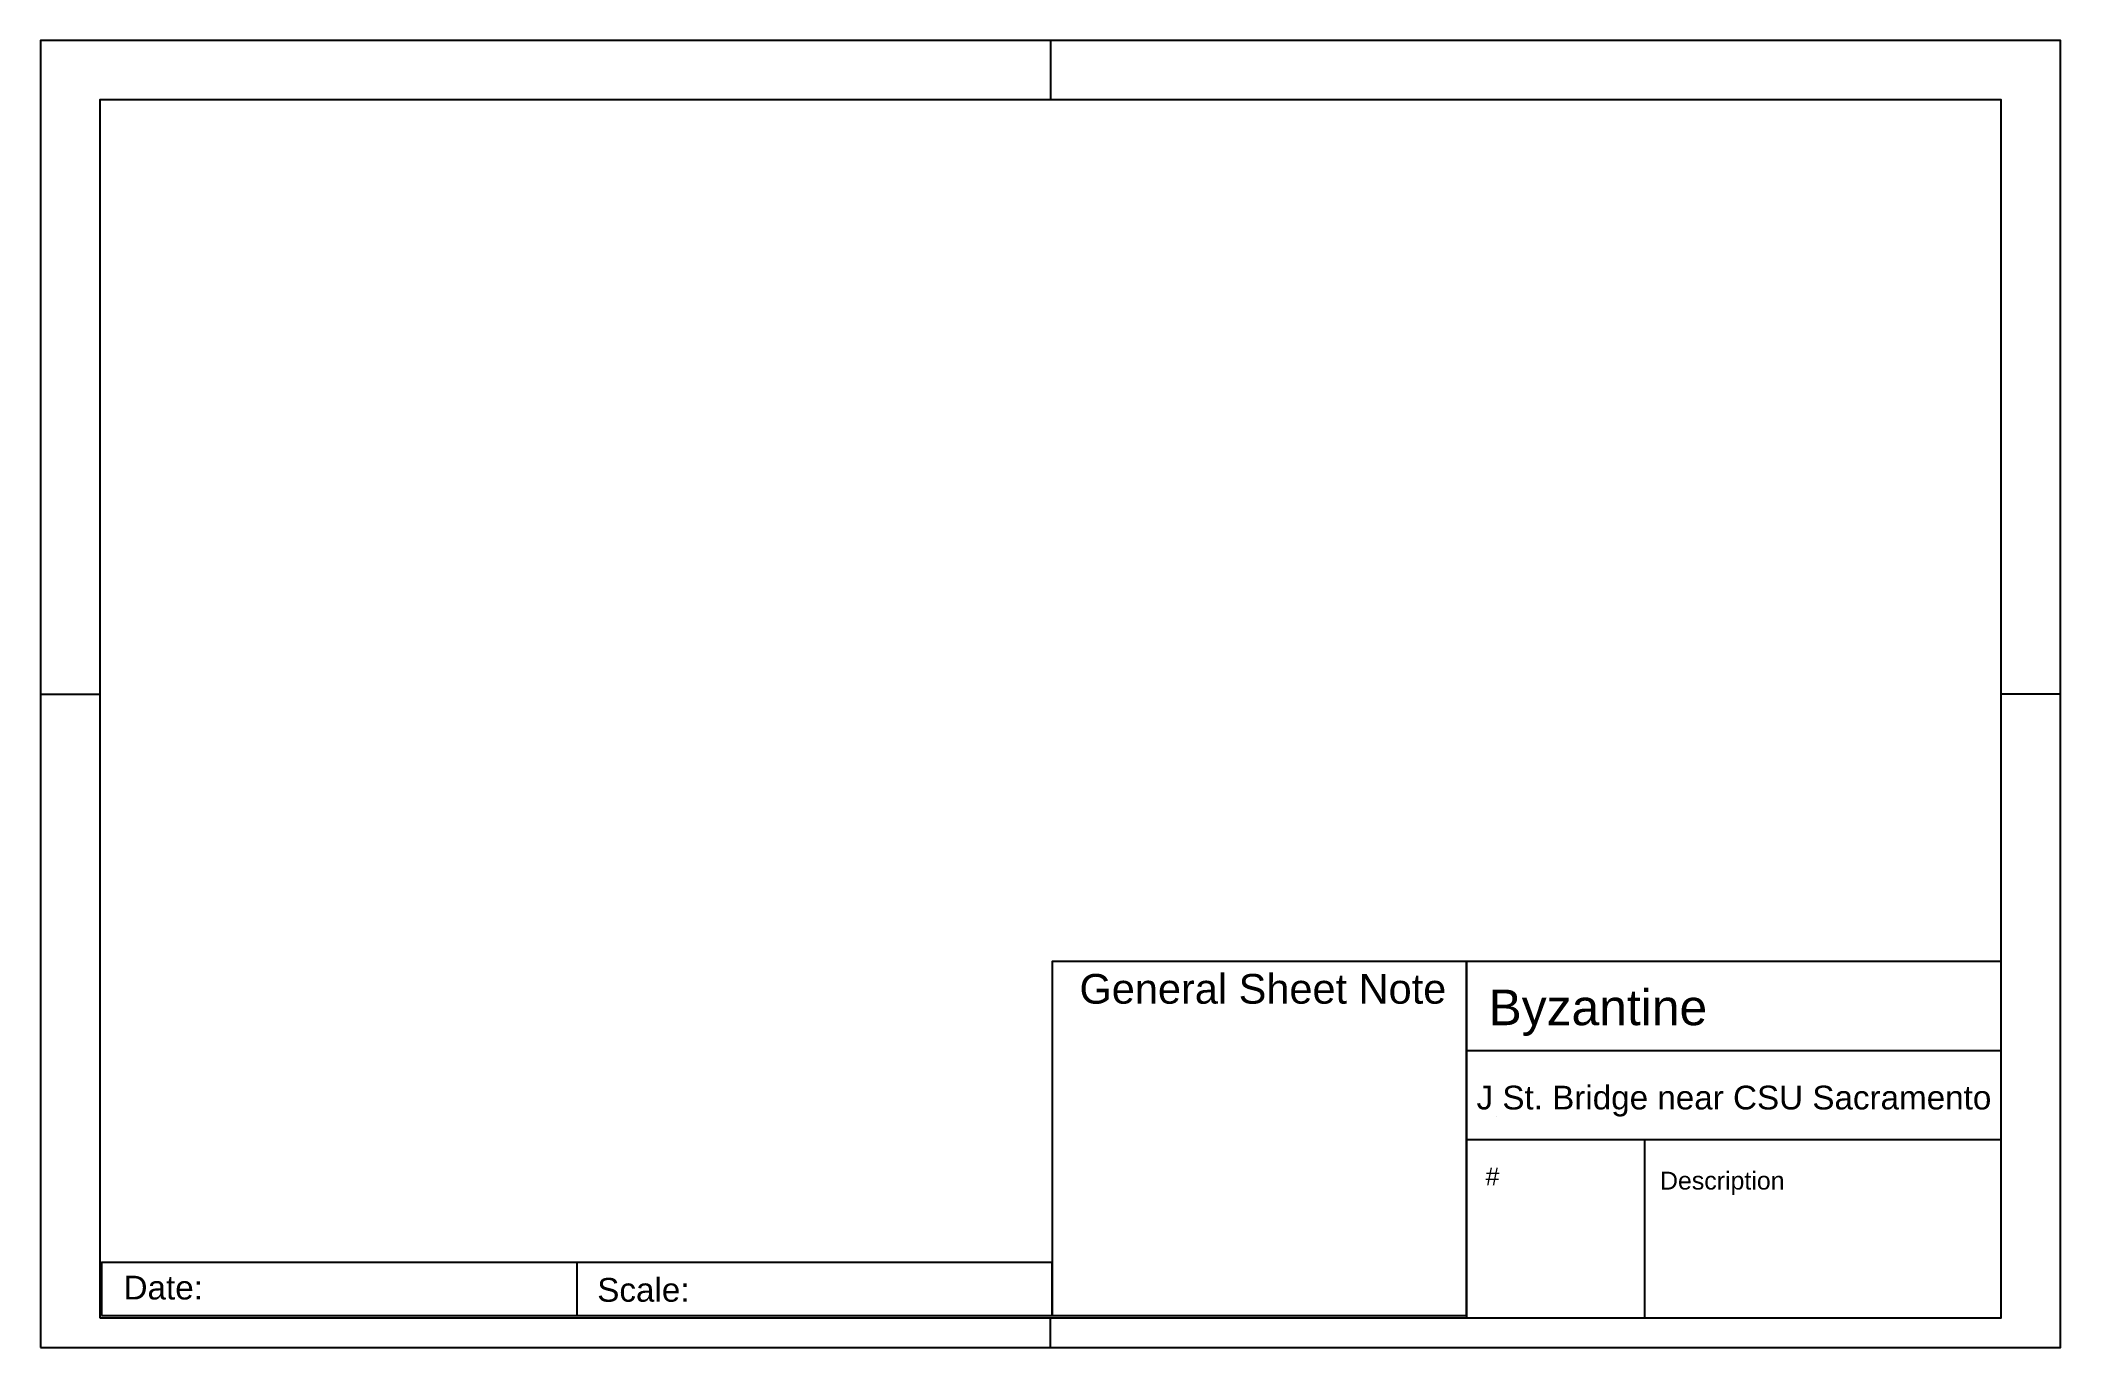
# Model space of a CAD drawing. Header units: inches. Extents: x 0 to 170, y 0 to 110.
import ezdxf

# ---------------------------------------------------------------- set-up
doc = ezdxf.new("R2010")
doc.units = ezdxf.units.IN
doc.header["$MEASUREMENT"] = 0
doc.styles.get("Standard").update_dxf_attribs({"font": 'arial.ttf'})

msp = doc.modelspace()

# ---------------------------------------------------------------- linework, layer by layer
for p, q in [((85, 110), (85, 105)), ((0, 55), (5, 55)), ((170, 55), (165, 55)), ((120, 25), (165, 25)), ((120, 17.5), (165, 17.5)), ((135, 2.5), (135, 17.5)), ((45.14, 7.16), (45.14, 2.69)), ((85, 0), (85, 2.5))]:
    msp.add_line(p, q)
for points in [[(0, 0), (170, 0), (170, 110), (0, 110)], [(5, 2.5), (165, 2.5), (165, 105), (5, 105)], [(85.14, 2.69), (120, 2.69), (120, 32.5), (85.14, 32.5)], [(120, 2.5), (165, 2.5), (165, 32.5), (120, 32.5)], [(5.14, 2.69), (85.14, 2.69), (85.14, 7.16), (5.14, 7.16)]]:
    msp.add_lwpolyline(points, close=True)

# ---------------------------------------------------------------- texts
for s, height, p in [('General Sheet Note', 2.5, (87.44, 28.94)), ('Byzantine', 3, (121.86, 27.13)), ('J St. Bridge near CSU Sacramento', 2, (120.85, 20.04)), ('#', 1.5, (121.61, 13.66)), ('Description', 1.5, (136.29, 13.3)), ('Date:', 2, (7, 4.05)), ('Scale:', 2, (46.86, 3.86))]:
    msp.add_text(s, height=height).set_placement(p)
msp.add_text('2', height=0.077, rotation=90).set_placement((122.63, 19.42))

doc.saveas('drawing.dxf')
